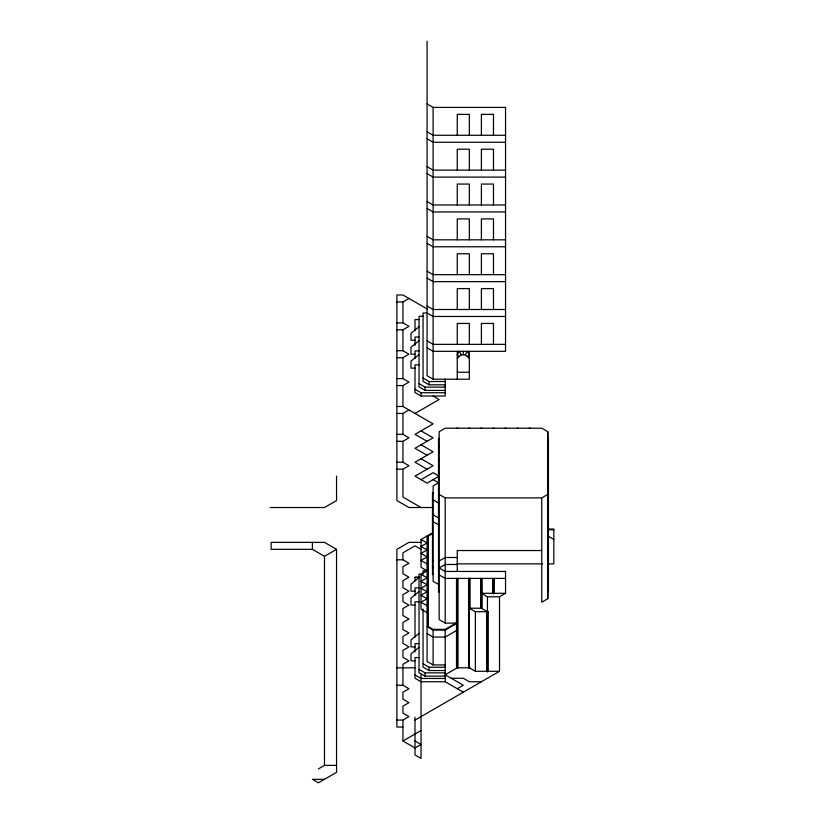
<?xml version="1.0" encoding="UTF-8"?>
<svg xmlns="http://www.w3.org/2000/svg" width="824" height="824" viewBox="0 0 824 824"><rect width="100%" height="100%" fill="white"/><g stroke="black" fill="none" stroke-linecap="round" stroke-linejoin="round"><path stroke-width="1.24" d="M427.079 626.601L433.115 630.082L445.187 630.082L457.258 623.109L445.187 623.109L439.151 619.627L439.151 431.694L445.187 428.212L541.77 428.212L547.806 431.694L547.785 494.421L541.749 497.902L541.749 602.2L547.785 598.718L547.785 591.035M457.258 358.296L461.286 354.804L465.303 354.804L467.311 351.323L469.33 354.804L467.311 356.545M419.035 326.737L410.991 333.298L410.991 340.271L415.008 340.271M419.035 340.673L410.991 347.244L410.991 354.207L415.008 354.207M419.035 354.608L410.991 361.18L410.991 368.143L415.008 368.143M419.035 577.614L410.991 584.185L410.991 591.158L415.008 591.158M419.035 591.55L410.991 598.121L410.991 605.094L415.008 605.094M419.035 633.368L410.991 639.939L410.991 646.902L415.008 646.902M419.035 647.304L410.991 653.875L410.991 660.848L415.008 660.848M396.9 301.945L402.936 301.945L408.972 298.453M396.9 329.816L402.936 329.816L408.972 326.335L402.936 322.853L396.9 322.853M396.9 357.698L402.936 357.698L408.972 354.207L402.936 350.725L396.9 350.725M396.9 385.57L402.936 385.57L408.972 382.089L402.936 378.597L396.9 378.597M396.9 413.442L402.936 413.442L408.972 409.961M415.008 413.442L439.151 399.506L433.115 396.025M396.9 441.324L402.936 441.324L408.972 437.832L402.936 434.351L396.9 434.351M439.151 592.116L438.523 591.756L438.523 438.667L439.151 438.306M456.63 428.212L457.887 428.212M439.151 445.269L438.523 445.64L439.151 446M468.702 428.212L469.958 428.212M396.9 469.196L402.936 469.196L408.972 465.714L402.936 462.233L396.9 462.233M439.151 452.242L438.523 452.603L439.151 452.963M480.773 428.212L482.03 428.212M439.151 459.205L438.523 459.576L439.151 459.936M492.845 428.212L494.101 428.212M439.151 466.178L438.523 466.538L439.151 466.909M504.906 428.212L506.173 428.212M421.043 479.65L433.115 472.677L439.151 476.169L427.079 483.132L415.008 476.169L433.115 465.714L421.043 458.741M439.151 473.151L438.523 473.512L439.151 473.872M516.978 428.212L518.234 428.212M439.151 480.114L438.523 480.485L439.151 480.845M529.049 428.212L530.306 428.212M439.151 482.401L433.115 485.892L433.115 581.301L439.151 584.783M439.151 487.087L438.523 487.447L439.151 487.808M433.115 574.689L432.487 574.328L432.487 492.855L433.115 492.495M336.553 549.34L324.481 542.367L271.137 542.367L271.137 549.34L312.409 549.34L324.481 556.313L336.553 549.34L336.553 772.346L318.445 782.8L312.409 779.319L324.481 779.319M433.115 500.426L432.487 500.786L433.115 501.157M547.806 439.027L548.434 438.667L548.434 591.745L547.806 592.116M547.806 446L548.434 445.63L547.806 445.269M433.115 514.361L432.487 514.732L433.115 515.093M547.806 452.963L548.434 452.603L547.806 452.242M547.806 459.936L548.434 459.576L547.806 459.205M427.079 612.654L421.043 609.173L421.043 574.328L427.079 570.847L421.043 567.355L421.043 539.483L432.569 532.829M432.662 533.499L428.336 536.002L428.336 626.601L433.115 629.351L445.187 629.351L456.002 623.109M547.806 466.899L548.434 466.538L547.806 466.178M547.806 473.872L548.434 473.512L547.806 473.151M547.806 480.845L548.434 480.474L547.806 480.114M547.806 487.808L548.434 487.447L547.806 487.087M433.115 560.032L432.487 560.392L433.115 560.753M439.151 560.99L445.187 557.508L457.258 557.508M433.115 566.994L432.487 567.355L433.115 567.726M432.487 574.328L433.115 573.967M457.258 578.85L458.01 578.407L458.01 667.811L457.258 668.243L456.506 667.811L456.506 578.407L457.258 578.85L457.258 668.243M438.523 591.756L439.151 591.385M470.082 667.811L468.578 667.811L468.578 578.407L470.082 578.407L470.082 609.06M481.401 578.85L482.153 578.407L482.153 608.215L481.401 608.648L480.639 608.215L480.639 578.407L481.401 578.85L481.401 608.648M493.473 578.85L494.225 578.407L494.225 593.311L493.473 593.744L492.711 593.311L492.711 578.407L493.473 578.85L493.473 593.744M505.545 593.311L481.401 593.311L487.437 596.792L499.509 596.792L505.545 593.311L505.545 571.444L445.187 571.444L439.151 567.952L445.187 564.471L457.258 564.471M487.437 612.129L488.189 611.696L488.189 671.292L487.437 671.735L486.675 671.292L486.675 611.696L487.437 612.129L487.437 671.735M457.258 630.082L445.187 637.045L433.115 637.045L427.079 633.563M318.445 768.864L324.481 765.383L336.553 765.383M396.9 720.083L402.936 720.083L408.972 716.592L402.936 713.11L402.936 706.137L408.972 702.656L402.936 699.174L402.936 692.201L408.972 688.72L402.936 685.238L396.9 685.238M457.258 688.72L463.294 685.238L445.187 674.784L457.258 667.811L469.33 667.811L475.366 671.292L499.509 671.292L499.509 596.792M415.008 720.083L499.509 671.292M402.936 720.083L402.936 740.982L421.043 730.538M427.079 103.917L433.115 107.408L505.545 107.408L505.545 351.323L433.115 351.323L427.079 347.841M505.545 135.28L433.115 135.28L427.079 131.799M505.545 142.253L433.115 142.253L427.079 138.762M505.545 170.125L433.115 170.125L427.079 166.644M505.545 177.098L433.115 177.098L427.079 173.607M505.545 204.97L433.115 204.97L427.079 201.489M505.545 211.943L433.115 211.943L427.079 208.451M505.545 239.815L433.115 239.815L427.079 236.333M505.545 246.788L433.115 246.788L427.079 243.307M505.545 274.66L433.115 274.66L427.079 271.178M505.545 281.633L433.115 281.633L427.079 278.151M505.545 309.505L433.115 309.505L427.079 306.023M423.052 316.282L419.035 316.282L419.035 386.93L425.071 390.411L445.187 390.411M505.545 316.478L433.115 316.478L427.079 312.996L423.052 312.996L423.052 381.327L429.088 384.808L445.187 384.808M419.035 319.568L415.008 319.568L415.008 330.764M419.035 336.985L415.008 336.985L415.008 345.338M505.545 344.35L433.115 344.35L427.079 340.868M419.035 350.921L415.008 350.921L415.008 358.522M419.035 364.857L415.008 364.857L415.008 392.543L421.043 396.025L445.187 396.025L445.187 379.195M457.258 372.232L469.33 372.232M427.079 41.2L427.079 375.713L433.115 379.195L469.33 379.195L469.33 351.323M423.052 378.041L429.088 381.522L445.187 381.522M419.035 383.644L425.071 387.126L445.187 387.126M415.008 389.258L421.043 392.739L445.187 392.739M396.9 406.479L402.936 406.479L433.115 423.897L415.008 434.351L427.079 441.324M439.151 494.421L445.187 497.902L541.749 497.902M270.159 507.522L324.481 507.522L336.553 500.559L336.553 476.169M433.434 507.522L408.972 507.522L396.9 500.559L396.9 294.971L402.936 294.971L427.625 309.227M548.722 529.029L553.821 529.029L553.821 563.874L548.722 563.874M548.691 529.76L553.821 529.76M421.466 542.367L408.972 542.367L396.9 549.34L396.9 727.046L402.936 727.046M541.749 550.535L457.258 550.535L457.258 571.557M396.9 559.795L402.936 559.795L408.972 563.276L402.936 566.758L402.936 573.731L408.972 577.212L402.936 580.704L402.936 587.666L408.972 591.158L402.936 594.64L402.936 601.602L408.972 605.094L402.936 608.576L402.936 615.549L408.972 619.03L402.936 622.511L402.936 629.485L408.972 632.966L402.936 636.447L402.936 643.42L408.972 646.902L402.936 650.394L402.936 657.356L408.972 660.848L402.936 664.329L402.936 685.238M456.99 563.874L542.357 563.874M427.079 570.847L423.052 570.847L423.052 574.132M422.053 574.132L419.035 574.132L419.035 672.662L425.071 676.144L445.187 676.144M419.838 577.212L415.008 577.212L415.008 580.899M415.008 577.418L419.035 577.418M505.545 578.407L445.187 578.407L439.151 574.925M419.035 587.873L415.008 587.873L415.008 595.474M419.035 601.808L415.008 601.808L415.008 637.282M487.437 596.792L487.437 611.696L481.401 608.215L469.33 608.215L475.366 611.696L488.189 611.696M419.035 643.616L415.008 643.616L415.008 651.969M419.035 657.562L415.008 657.562L415.008 678.265L421.043 681.747L445.187 681.747L463.294 692.201M427.079 536.002L427.079 661.445L433.115 664.927L445.187 664.927M423.052 663.763L429.088 667.244L445.187 667.244M396.9 667.811L415.008 667.811M423.052 609.029L423.052 667.049L429.088 670.53L445.187 670.53M419.035 669.376L425.071 672.858L445.187 672.858M451.222 678.265L463.294 678.265L469.33 681.747L481.401 681.747M445.187 678.461L421.043 678.461L415.008 674.98M547.806 438.306L548.434 438.667M438.523 438.667L439.151 439.027M421.043 430.87L433.115 437.832L415.008 448.287L427.079 455.26M421.043 444.806L433.115 451.779L415.008 462.233L427.079 469.196M548.805 536.579L553.821 539.473M433.115 479.65L439.151 483.132M432.487 492.855L433.115 493.226M433.115 499.828L439.151 503.31M421.043 507.522L402.936 497.068L402.936 469.196M433.115 514.732L439.151 518.214M433.115 521.695L439.151 525.176M547.806 591.385L548.434 591.745M421.043 539.483L427.079 542.965L421.043 546.456L427.079 549.938L421.043 553.419L427.079 556.911L421.043 560.392L427.079 563.874M421.043 549.34L415.008 545.859L402.936 552.822L402.936 559.795M421.043 574.328L427.079 577.809L421.043 581.301L427.079 584.783L421.043 588.264L427.079 591.756L421.043 595.237L427.079 598.718L421.043 602.2L427.079 605.692M415.008 740.982L421.043 744.474L415.008 747.955L402.936 740.982M465.303 354.804L469.33 358.296M459.267 356.545L457.258 354.804L459.267 351.323L461.286 354.804M547.806 431.694L547.785 598.718M493.473 135.28L493.473 114.371L481.401 114.371L481.401 135.28M493.473 170.125L493.473 149.216L481.401 149.216L481.401 170.125M493.473 204.97L493.473 184.061L481.401 184.061L481.401 204.97M493.473 239.815L493.473 218.906L481.401 218.906L481.401 239.815M493.473 274.66L493.473 253.751L481.401 253.751L481.401 274.66M493.473 309.505L493.473 288.596L481.401 288.596L481.401 309.505M493.473 344.35L493.473 323.451L481.401 323.451L481.401 344.35M475.366 611.696L475.366 671.292M469.33 135.28L469.33 114.371L457.258 114.371L457.258 135.28M469.33 170.125L469.33 149.216L457.258 149.216L457.258 170.125M469.33 204.97L469.33 184.061L457.258 184.061L457.258 204.97M469.33 239.815L469.33 218.906L457.258 218.906L457.258 239.815M469.33 274.66L469.33 253.751L457.258 253.751L457.258 274.66M469.33 309.505L469.33 288.596L457.258 288.596L457.258 309.505M469.33 344.35L469.33 323.451L457.258 323.451L457.258 344.35M469.33 578.85L469.33 668.243M463.294 351.323L463.294 354.804M457.258 351.323L457.258 379.195M445.187 497.902L445.187 570.857M445.187 571.444L445.187 623.109M445.187 630.082L445.187 681.747M433.115 107.408L433.115 379.195M433.115 630.082L433.115 664.927M429.088 381.522L429.088 384.808M429.088 667.244L429.088 670.53M425.071 387.126L425.071 390.411M425.071 672.858L425.071 676.144M421.043 392.739L421.043 396.025M421.043 674.506L421.043 758.41L415.008 754.928L415.008 717.292M402.936 301.945L402.936 322.853M402.936 329.816L402.936 350.725M402.936 357.698L402.936 378.597M402.936 385.57L402.936 406.479M402.936 413.442L402.936 434.351M402.936 441.324L402.936 462.233M324.481 556.313L324.481 765.383M312.409 542.367L312.409 549.34"/></g></svg>
